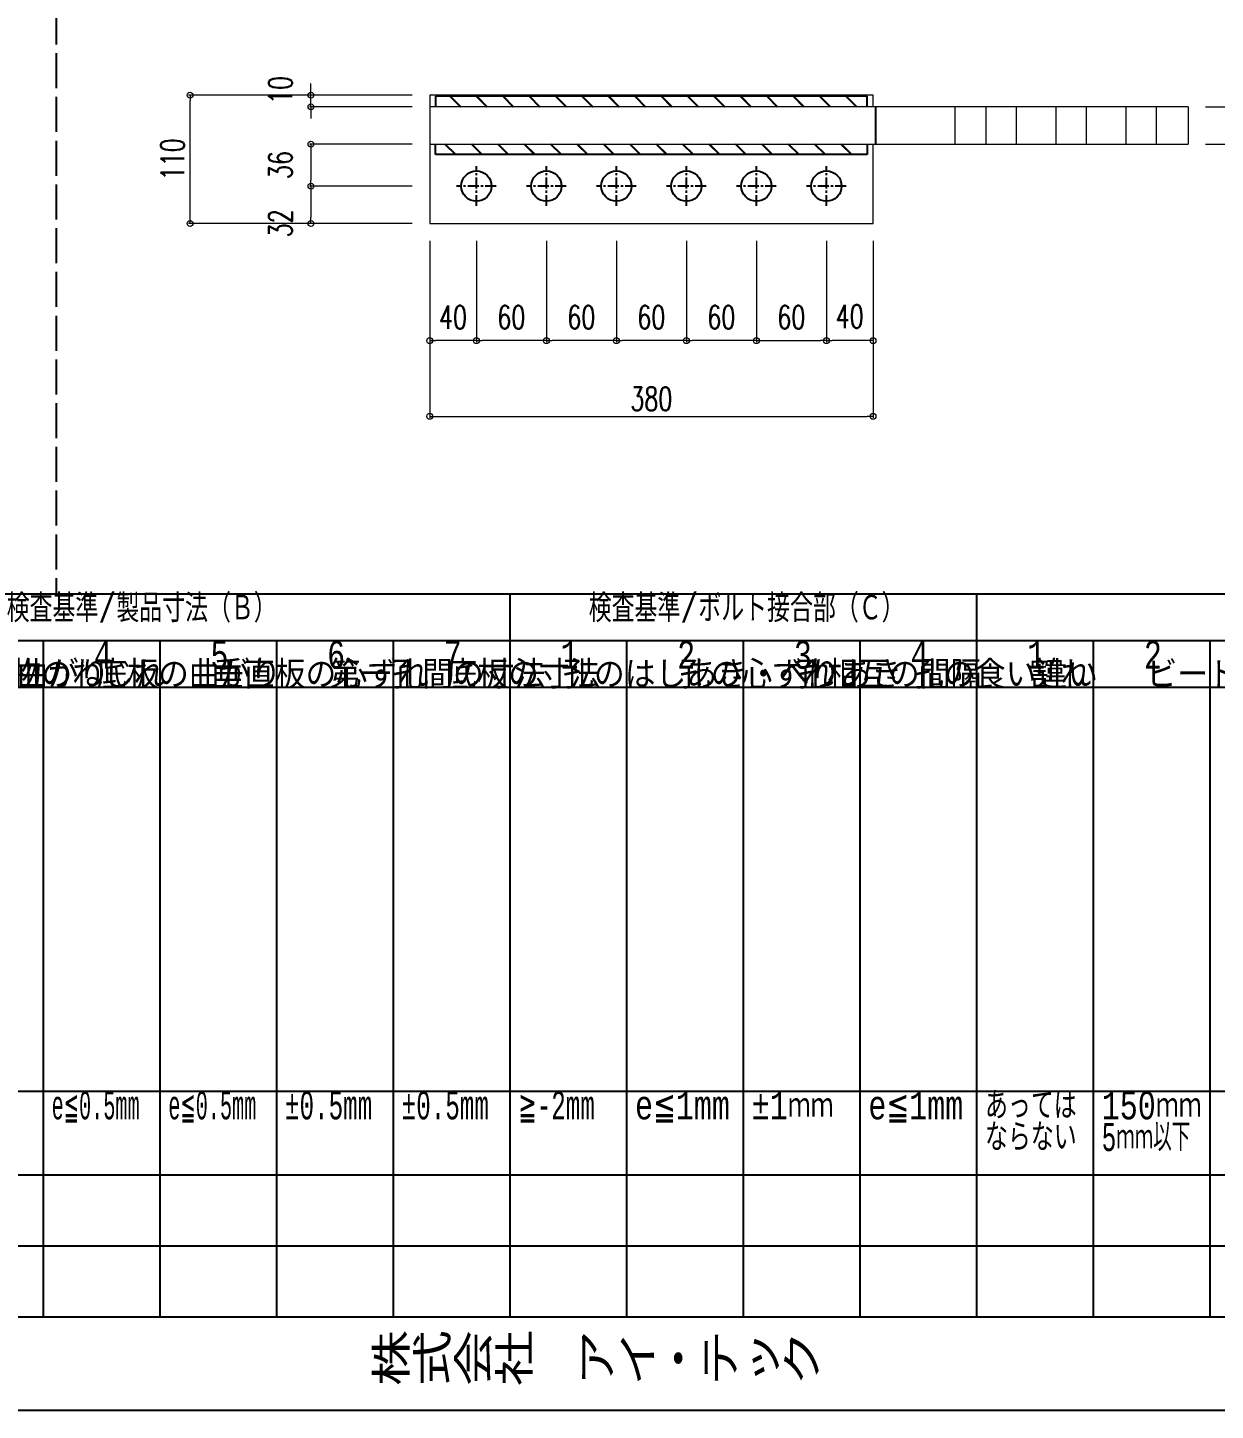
# Model space of a CAD drawing. Header units: millimetres. Extents: x -11384 to 29624, y 0 to 17788.
# Drawn here: x 12456 to 13474, y 0 to 1185 of the extents above; entities that cross this region are included whole.
import ezdxf
from ezdxf.enums import TextEntityAlignment as Align

# ---------------------------------------------------------------- set-up
doc = ezdxf.new("R2010")
doc.units = ezdxf.units.MM
doc.header["$LTSCALE"] = 5
for name, pattern in [('ACAD_ISO03W100', [30, 12, -18]), ('CENTER1', [10, 6.25, -1.25, 1.25, -1.25]), ('DASHED', [7.5, 6, -1.5])]:
    doc.linetypes.add(name, pattern=pattern)
doc.layers.get('0').update_dxf_attribs({"color": 255})
doc.layers.get('DEFPOINTS').update_dxf_attribs({"color": 255})
for name, color, linetype in [('LAYER6', 7, 'Continuous'), ('寸法', 4, 'Continuous'), ('文字', 7, 'Continuous'), ('溶接', 241, 'Continuous'), ('補助線', 7, 'ACAD_ISO03W100'), ('金物', 142, 'Continuous')]:
    doc.layers.add(name, color=color, linetype=linetype)
doc.styles.add('DLSTANDARD1', font='monotxt.shx', dxfattribs={"width": 0.6, "bigfont": 'extfont'})
doc.styles.add('KANJI', font='simplex.shx', dxfattribs={"width": 0.7, "bigfont": 'extfont2.shx'})
doc.styles.get("Standard").update_dxf_attribs({"font": 'simplex.shx', "width": 0.7, "height": 2.5, "bigfont": '@extfont2.shx'})
doc.styles.add('TATEGAKI', font='txt', dxfattribs={"bigfont": 'bigfont.shx'})
doc.dimstyles.new('一般寸法-小さめ', dxfattribs={"dimscale": 10, "dimtxt": 2, "dimasz": 0.5, "dimexe": 0.125, "dimexo": 1.5, "dimgap": 0.5, "dimtad": 1, "dimtxsty": 'KANJI', "dimblk": 'ORIGIN', "dimcen": 0, "dimclrd": 256, "dimclre": 256, "dimclrt": 256, "dimadec": 0, "dimazin": 0, "dimtfac": 1, "dimtmove": 2, "dimatfit": 2, "dimfxl": 0, "dimtolj": 2, "dimlwd": 5, "dimlwe": 5, "dimarcsym": 0})
pattern_1 = [(135, (10895.325, -1974.415), (-11.31371, -11.31371), []), (135, (10895.325, -1974.095), (-11.31371, -11.31371), [])]

# ---------------------------------------------------------------- blocks, each defined once
blk = doc.blocks.new('_Origin')
at = {"color": 0, "linetype": 'ByBlock', "lineweight": -2}
blk.add_line((0, 0), (-1, 0), dxfattribs=at)
blk.add_circle((0, 0), 0.5, dxfattribs=at)
blk = doc.blocks.new('*D1147')
at = {"layer": 'DEFPOINTS', "color": 0, "transparency": 16777216}
for p in [(13080.3, 1017.6), (13140.3, 1017.6), (13140.3, 917.1)]:
    blk.add_point(p, dxfattribs=at)
at = {"layer": '寸法', "lineweight": 5, "transparency": 16777216}
for p, q in [((13080.3, 1002.6), (13080.3, 915.9)), ((13140.3, 1002.6), (13140.3, 915.9)), ((13085.3, 917.1), (13135.3, 917.1))]:
    blk.add_line(p, q, dxfattribs=at)
at = {"layer": '寸法', "lineweight": 5, "transparency": 16777216, "xscale": 5, "yscale": 5, "zscale": 5, "rotation": 180}
blk.add_blockref('_Origin', (13080.3, 917.1), dxfattribs=at)
at = {"layer": '寸法', "lineweight": 5, "transparency": 16777216, "xscale": 5, "yscale": 5, "zscale": 5}
blk.add_blockref('_Origin', (13140.3, 917.1), dxfattribs=at)
at = {"layer": '寸法', "transparency": 16777216, "insert": (13110.3, 937.1), "char_height": 20, "attachment_point": 5, "style": 'KANJI'}
blk.add_mtext('\\A2;60', dxfattribs=at)
blk = doc.blocks.new('*D1148')
at = {"layer": 'DEFPOINTS', "color": 0, "transparency": 16777216}
for p in [(12840.3, 1017.6), (12900.3, 1017.6), (12840.3, 917.1)]:
    blk.add_point(p, dxfattribs=at)
at = {"layer": '寸法', "lineweight": 5, "transparency": 16777216}
for p, q in [((12840.3, 1002.6), (12840.3, 915.9)), ((12900.3, 1002.6), (12900.3, 915.9)), ((12895.3, 917.1), (12845.3, 917.1))]:
    blk.add_line(p, q, dxfattribs=at)
at = {"layer": '寸法', "lineweight": 5, "transparency": 16777216, "xscale": 5, "yscale": 5, "zscale": 5, "rotation": 180}
blk.add_blockref('_Origin', (12840.3, 917.1), dxfattribs=at)
at = {"layer": '寸法', "lineweight": 5, "transparency": 16777216, "xscale": 5, "yscale": 5, "zscale": 5}
blk.add_blockref('_Origin', (12900.3, 917.1), dxfattribs=at)
at = {"layer": '寸法', "transparency": 16777216, "insert": (12870.3, 937.1), "char_height": 20, "attachment_point": 5, "style": 'KANJI'}
blk.add_mtext('\\A2;60', dxfattribs=at)
blk = doc.blocks.new('*D1149')
at = {"layer": 'DEFPOINTS', "color": 0, "transparency": 16777216}
for p in [(12800.3, 1017.6), (13180.3, 1017.6), (13180.3, 852.2)]:
    blk.add_point(p, dxfattribs=at)
at = {"layer": '寸法', "lineweight": 5, "transparency": 16777216}
for p, q in [((12800.3, 1002.6), (12800.3, 851)), ((13180.3, 1002.6), (13180.3, 851)), ((12805.3, 852.2), (13175.3, 852.2))]:
    blk.add_line(p, q, dxfattribs=at)
at = {"layer": '寸法', "lineweight": 5, "transparency": 16777216, "xscale": 5, "yscale": 5, "zscale": 5, "rotation": 180}
blk.add_blockref('_Origin', (12800.3, 852.2), dxfattribs=at)
at = {"layer": '寸法', "lineweight": 5, "transparency": 16777216, "xscale": 5, "yscale": 5, "zscale": 5}
blk.add_blockref('_Origin', (13180.3, 852.2), dxfattribs=at)
at = {"layer": '寸法', "transparency": 16777216, "insert": (12990.3, 867.2), "char_height": 20, "attachment_point": 5, "style": 'KANJI'}
blk.add_mtext('\\A2;380', dxfattribs=at)
blk = doc.blocks.new('*D1150')
at = {"layer": 'DEFPOINTS', "color": 0, "transparency": 16777216}
for p in [(13020.3, 1017.6), (13080.3, 1017.6), (13020.3, 917.1)]:
    blk.add_point(p, dxfattribs=at)
at = {"layer": '寸法', "lineweight": 5, "transparency": 16777216}
for p, q in [((13020.3, 1002.6), (13020.3, 915.9)), ((13080.3, 1002.6), (13080.3, 915.9)), ((13075.3, 917.1), (13025.3, 917.1))]:
    blk.add_line(p, q, dxfattribs=at)
at = {"layer": '寸法', "lineweight": 5, "transparency": 16777216, "xscale": 5, "yscale": 5, "zscale": 5, "rotation": 180}
blk.add_blockref('_Origin', (13020.3, 917.1), dxfattribs=at)
at = {"layer": '寸法', "lineweight": 5, "transparency": 16777216, "xscale": 5, "yscale": 5, "zscale": 5}
blk.add_blockref('_Origin', (13080.3, 917.1), dxfattribs=at)
at = {"layer": '寸法', "transparency": 16777216, "insert": (13050.3, 937.1), "char_height": 20, "attachment_point": 5, "style": 'KANJI'}
blk.add_mtext('\\A2;60', dxfattribs=at)
blk = doc.blocks.new('*D1151')
at = {"layer": 'DEFPOINTS', "color": 0, "transparency": 16777216}
for p in [(12960.3, 1017.6), (13020.3, 1017.6), (12960.3, 917.1)]:
    blk.add_point(p, dxfattribs=at)
at = {"layer": '寸法', "lineweight": 5, "transparency": 16777216}
for p, q in [((12960.3, 1002.6), (12960.3, 915.9)), ((13020.3, 1002.6), (13020.3, 915.9)), ((13015.3, 917.1), (12965.3, 917.1))]:
    blk.add_line(p, q, dxfattribs=at)
at = {"layer": '寸法', "lineweight": 5, "transparency": 16777216, "xscale": 5, "yscale": 5, "zscale": 5, "rotation": 180}
blk.add_blockref('_Origin', (12960.3, 917.1), dxfattribs=at)
at = {"layer": '寸法', "lineweight": 5, "transparency": 16777216, "xscale": 5, "yscale": 5, "zscale": 5}
blk.add_blockref('_Origin', (13020.3, 917.1), dxfattribs=at)
at = {"layer": '寸法', "transparency": 16777216, "insert": (12990.3, 937.1), "char_height": 20, "attachment_point": 5, "style": 'KANJI'}
blk.add_mtext('\\A2;60', dxfattribs=at)
blk = doc.blocks.new('*D1152')
at = {"layer": 'DEFPOINTS', "color": 0, "transparency": 16777216}
for p in [(13450.3, 1117.6), (13616.4, 1117.6), (13450.3, 1085.6)]:
    blk.add_point(p, dxfattribs=at)
at = {"layer": '寸法', "lineweight": 5, "transparency": 16777216}
for p, q in [((13465.3, 1117.6), (13617.7, 1117.6)), ((13616.4, 1090.6), (13616.4, 1112.6)), ((13465.3, 1085.6), (13617.7, 1085.6))]:
    blk.add_line(p, q, dxfattribs=at)
at = {"layer": '寸法', "lineweight": 5, "transparency": 16777216, "xscale": 5, "yscale": 5, "zscale": 5}
for p, rotation in [((13616.4, 1117.6), 90), ((13616.4, 1085.6), 270)]:
    blk.add_blockref('_Origin', p, dxfattribs=dict(at, rotation=rotation))
at = {"layer": '寸法', "transparency": 16777216, "insert": (13591.4, 1056.8), "char_height": 20, "attachment_point": 5, "rotation": 90, "style": 'KANJI'}
blk.add_mtext('\\A2;32', dxfattribs=at)
blk = doc.blocks.new('*D1159')
at = {"layer": 'DEFPOINTS', "color": 0, "transparency": 16777216}
for p in [(12594.9, 1127.6), (12800.3, 1127.6), (12800.3, 1017.6)]:
    blk.add_point(p, dxfattribs=at)
at = {"layer": '寸法', "lineweight": 5, "transparency": 16777216}
for p, q in [((12785.3, 1127.6), (12593.6, 1127.6)), ((12594.9, 1022.6), (12594.9, 1122.6)), ((12785.3, 1017.6), (12593.6, 1017.6))]:
    blk.add_line(p, q, dxfattribs=at)
at = {"layer": '寸法', "lineweight": 5, "transparency": 16777216, "xscale": 5, "yscale": 5, "zscale": 5}
for p, rotation in [((12594.9, 1127.6), 90), ((12594.9, 1017.6), 270)]:
    blk.add_blockref('_Origin', p, dxfattribs=dict(at, rotation=rotation))
at = {"layer": '寸法', "transparency": 16777216, "insert": (12579.9, 1072.6), "char_height": 20, "attachment_point": 5, "rotation": 90, "style": 'KANJI'}
blk.add_mtext('\\A2;110', dxfattribs=at)
blk = doc.blocks.new('*D1153')
at = {"layer": 'DEFPOINTS', "color": 0, "transparency": 16777216}
for p in [(12698.5, 1127.6), (12800.3, 1127.6), (12800.3, 1117.6)]:
    blk.add_point(p, dxfattribs=at)
at = {"layer": '寸法', "lineweight": 5, "transparency": 16777216}
for p, q in [((12785.3, 1127.6), (12697.3, 1127.6)), ((12698.5, 1132.6), (12698.5, 1137.6)), ((12698.5, 1117.6), (12698.5, 1127.6)), ((12785.3, 1117.6), (12697.3, 1117.6)), ((12698.5, 1112.6), (12698.5, 1107.6))]:
    blk.add_line(p, q, dxfattribs=at)
at = {"layer": '寸法', "lineweight": 5, "transparency": 16777216, "xscale": 5, "yscale": 5, "zscale": 5}
for p, rotation in [((12698.5, 1127.6), 270), ((12698.5, 1117.6), 90)]:
    blk.add_blockref('_Origin', p, dxfattribs=dict(at, rotation=rotation))
at = {"layer": '寸法', "transparency": 16777216, "insert": (12672.3, 1132), "char_height": 20, "attachment_point": 5, "rotation": 90, "style": 'KANJI'}
blk.add_mtext('\\A2;10', dxfattribs=at)
blk = doc.blocks.new('*D1154')
at = {"layer": 'DEFPOINTS', "color": 0, "transparency": 16777216}
for p in [(12800.3, 1049.6), (12698.5, 1017.6), (12800.3, 1017.6)]:
    blk.add_point(p, dxfattribs=at)
at = {"layer": '寸法', "lineweight": 5, "transparency": 16777216}
for p, q in [((12785.3, 1049.6), (12697.3, 1049.6)), ((12698.5, 1044.6), (12698.5, 1022.6)), ((12785.3, 1017.6), (12697.3, 1017.6))]:
    blk.add_line(p, q, dxfattribs=at)
at = {"layer": '寸法', "lineweight": 5, "transparency": 16777216, "xscale": 5, "yscale": 5, "zscale": 5}
for p, rotation in [((12698.5, 1049.6), 90), ((12698.5, 1017.6), 270)]:
    blk.add_blockref('_Origin', p, dxfattribs=dict(at, rotation=rotation))
at = {"layer": '寸法', "transparency": 16777216, "insert": (12672.3, 1017.6), "char_height": 20, "attachment_point": 5, "rotation": 90, "style": 'KANJI'}
blk.add_mtext('\\A2;32', dxfattribs=at)
blk = doc.blocks.new('*D1155')
at = {"layer": 'DEFPOINTS', "color": 0, "transparency": 16777216}
for p in [(12900.3, 1017.6), (12960.3, 1017.6), (12900.3, 917.1)]:
    blk.add_point(p, dxfattribs=at)
at = {"layer": '寸法', "lineweight": 5, "transparency": 16777216}
for p, q in [((12900.3, 1002.6), (12900.3, 915.9)), ((12960.3, 1002.6), (12960.3, 915.9)), ((12955.3, 917.1), (12905.3, 917.1))]:
    blk.add_line(p, q, dxfattribs=at)
at = {"layer": '寸法', "lineweight": 5, "transparency": 16777216, "xscale": 5, "yscale": 5, "zscale": 5, "rotation": 180}
blk.add_blockref('_Origin', (12900.3, 917.1), dxfattribs=at)
at = {"layer": '寸法', "lineweight": 5, "transparency": 16777216, "xscale": 5, "yscale": 5, "zscale": 5}
blk.add_blockref('_Origin', (12960.3, 917.1), dxfattribs=at)
at = {"layer": '寸法', "transparency": 16777216, "insert": (12930.3, 937.1), "char_height": 20, "attachment_point": 5, "style": 'KANJI'}
blk.add_mtext('\\A2;60', dxfattribs=at)
blk = doc.blocks.new('*D1156')
at = {"layer": 'DEFPOINTS', "color": 0, "transparency": 16777216}
for p in [(12800.3, 1017.6), (12840.3, 1017.6), (12800.3, 917.1)]:
    blk.add_point(p, dxfattribs=at)
at = {"layer": '寸法', "lineweight": 5, "transparency": 16777216}
for p, q in [((12800.3, 1002.6), (12800.3, 915.9)), ((12840.3, 1002.6), (12840.3, 915.9)), ((12835.3, 917.1), (12805.3, 917.1))]:
    blk.add_line(p, q, dxfattribs=at)
at = {"layer": '寸法', "lineweight": 5, "transparency": 16777216, "xscale": 5, "yscale": 5, "zscale": 5, "rotation": 180}
blk.add_blockref('_Origin', (12800.3, 917.1), dxfattribs=at)
at = {"layer": '寸法', "lineweight": 5, "transparency": 16777216, "xscale": 5, "yscale": 5, "zscale": 5}
blk.add_blockref('_Origin', (12840.3, 917.1), dxfattribs=at)
at = {"layer": '寸法', "transparency": 16777216, "insert": (12820.3, 937.1), "char_height": 20, "attachment_point": 5, "style": 'KANJI'}
blk.add_mtext('\\A2;40', dxfattribs=at)
blk = doc.blocks.new('*D1157')
at = {"layer": 'DEFPOINTS', "color": 0, "transparency": 16777216}
for p in [(13140.3, 1017.6), (13180.3, 1017.6), (13140.3, 917.1)]:
    blk.add_point(p, dxfattribs=at)
at = {"layer": '寸法', "lineweight": 5, "transparency": 16777216}
for p, q in [((13140.3, 1002.6), (13140.3, 915.9)), ((13180.3, 1002.6), (13180.3, 915.9)), ((13175.3, 917.1), (13145.3, 917.1))]:
    blk.add_line(p, q, dxfattribs=at)
at = {"layer": '寸法', "lineweight": 5, "transparency": 16777216, "xscale": 5, "yscale": 5, "zscale": 5, "rotation": 180}
blk.add_blockref('_Origin', (13140.3, 917.1), dxfattribs=at)
at = {"layer": '寸法', "lineweight": 5, "transparency": 16777216, "xscale": 5, "yscale": 5, "zscale": 5}
blk.add_blockref('_Origin', (13180.3, 917.1), dxfattribs=at)
at = {"layer": '寸法', "transparency": 16777216, "insert": (13160.3, 937.9), "char_height": 20, "attachment_point": 5, "style": 'KANJI'}
blk.add_mtext('\\A2;40', dxfattribs=at)
blk = doc.blocks.new('*D1158')
at = {"layer": 'DEFPOINTS', "color": 0, "transparency": 16777216}
for p in [(12800.3, 1085.6), (12698.5, 1049.6), (12800.3, 1049.6)]:
    blk.add_point(p, dxfattribs=at)
at = {"layer": '寸法', "lineweight": 5, "transparency": 16777216}
for p, q in [((12785.3, 1085.6), (12697.3, 1085.6)), ((12698.5, 1080.6), (12698.5, 1054.6)), ((12785.3, 1049.6), (12697.3, 1049.6))]:
    blk.add_line(p, q, dxfattribs=at)
at = {"layer": '寸法', "lineweight": 5, "transparency": 16777216, "xscale": 5, "yscale": 5, "zscale": 5}
for p, rotation in [((12698.5, 1085.6), 90), ((12698.5, 1049.6), 270)]:
    blk.add_blockref('_Origin', p, dxfattribs=dict(at, rotation=rotation))
at = {"layer": '寸法', "transparency": 16777216, "insert": (12672.3, 1067.6), "char_height": 20, "attachment_point": 5, "rotation": 90, "style": 'KANJI'}
blk.add_mtext('\\A2;36', dxfattribs=at)

msp = doc.modelspace()

# ---------------------------------------------------------------- hatches: boundary and pattern name
at = {"layer": '溶接', "ltscale": 6}
h = msp.add_hatch(dxfattribs=at)
h.set_pattern_fill('JIS_LC_20', color=256, scale=0.8, angle=90)
h.set_pattern_definition(pattern_1)
h.paths.add_polyline_path([(12983.325, 1117.585), (12805.325, 1117.585), (12805.325, 1126.585), (12983.325, 1126.585)])
h.paths.add_polyline_path([(13166.325, 1117.585), (12983.325, 1117.585), (12983.325, 1126.585), (13166.325, 1126.585)])
h.paths.add_polyline_path([(13175.325, 1117.585), (13166.325, 1117.585), (13166.325, 1126.585), (13175.325, 1126.585)])
h = msp.add_hatch(dxfattribs=at)
h.set_pattern_fill('JIS_LC_20', color=256, scale=0.8, angle=90)
h.set_pattern_definition(pattern_1)
h.paths.add_polyline_path([(12983.325, 1085.585), (12805.325, 1085.585), (12805.325, 1076.585), (12983.325, 1076.585)])
h.paths.add_polyline_path([(13166.325, 1085.585), (12983.325, 1085.585), (12983.325, 1076.585), (13166.325, 1076.585)])
h.paths.add_polyline_path([(13175.325, 1085.585), (13166.325, 1085.585), (13166.325, 1076.585), (13175.325, 1076.585)])

# ---------------------------------------------------------------- linework, layer by layer
at = {"linetype": 'DASHED', "lineweight": -3}
msp.add_line((12480.082, 2176), (12480.082, 700), dxfattribs=at)
at = {"linetype": 'Continuous', "lineweight": -3}
for p, q in [((11269.183, 700), (14473.183, 700)), ((11269.183, 660), (14473.183, 660)), ((11269.183, 620), (14169.183, 620)), ((11269.183, 273.709), (14169.183, 273.709)), ((11269.183, 201.936), (14169.183, 201.936)), ((11269.183, 140.968), (14169.183, 140.968))]:
    msp.add_line(p, q, dxfattribs=at)
for points in [[(11189.183, 2376), (14553.183, 2376), (14553.183, 0), (11189.183, 0)], [(11269.183, 2296), (14473.183, 2296), (14473.183, 80), (11269.183, 80)]]:
    msp.add_lwpolyline(points, close=True, dxfattribs=at)
at = {"layer": '寸法', "linetype": 'CENTER1', "ltscale": 0.3}
for p, q in [((12840.325, 1032.585), (12840.325, 1066.585)), ((12900.325, 1032.585), (12900.325, 1066.585)), ((12960.325, 1032.585), (12960.325, 1066.585)), ((13020.325, 1032.585), (13020.325, 1066.585)), ((13080.325, 1032.585), (13080.325, 1066.585)), ((13140.325, 1032.585), (13140.325, 1066.585)), ((12857.325, 1049.585), (12823.325, 1049.585)), ((12917.325, 1049.585), (12883.325, 1049.585)), ((12977.325, 1049.585), (12943.325, 1049.585)), ((13037.325, 1049.585), (13003.325, 1049.585)), ((13097.325, 1049.585), (13063.325, 1049.585)), ((13157.325, 1049.585), (13123.325, 1049.585))]:
    msp.add_line(p, q, dxfattribs=at)
at = {"layer": '寸法', "linetype": 'Continuous'}
for p, q in [((12869.183, 80), (12869.183, 700)), ((13269.183, 80), (13269.183, 700)), ((12469.183, 80), (12469.183, 660)), ((12569.183, 80), (12569.183, 660)), ((12669.183, 80), (12669.183, 660)), ((12769.183, 80), (12769.183, 660)), ((12969.183, 80), (12969.183, 660)), ((13069.183, 80), (13069.183, 660)), ((13169.183, 80), (13169.183, 660)), ((13369.183, 80), (13369.183, 660)), ((13469.183, 80), (13469.183, 660))]:
    msp.add_line(p, q, dxfattribs=at)
at = {"layer": '溶接'}
for p, q in [((13175.325, 1126.585), (12805.325, 1126.585)), ((13175.325, 1117.585), (13175.325, 1126.585)), ((13175.325, 1085.585), (13175.325, 1076.585)), ((13175.325, 1076.585), (12805.325, 1076.585))]:
    msp.add_line(p, q, dxfattribs=at)
at = {"layer": '溶接', "linetype": 'Continuous'}
for p, q in [((12805.325, 1126.585), (12805.325, 1117.585)), ((12805.325, 1076.585), (12805.325, 1085.585))]:
    msp.add_line(p, q, dxfattribs=at)
at = {"layer": '補助線', "lineweight": 18}
for p, q in [((13277.325, 1085.585), (13277.325, 1117.585)), ((13303.325, 1085.585), (13303.325, 1117.585)), ((13337.325, 1085.585), (13337.325, 1117.585)), ((13363.325, 1085.585), (13363.325, 1117.585)), ((13397.325, 1085.585), (13397.325, 1117.585)), ((13423.325, 1085.585), (13423.325, 1117.585))]:
    msp.add_line(p, q, dxfattribs=at)
at = {"layer": '金物', "lineweight": 18}
for p, q in [((12800.325, 1127.585), (12800.325, 1017.585)), ((13180.325, 1127.585), (12800.325, 1127.585)), ((13180.325, 1117.585), (13180.325, 1127.585)), ((13450.325, 1117.585), (12800.325, 1117.585)), ((13250.325, 1117.585), (13250.325, 1085.585)), ((13450.325, 1117.585), (13450.325, 1085.585)), ((12800.325, 1085.585), (13450.325, 1085.585)), ((13180.325, 1017.585), (13180.325, 1085.585)), ((12800.325, 1017.585), (13180.325, 1017.585))]:
    msp.add_line(p, q, dxfattribs=at)
at = {"layer": '金物', "ltscale": 2}
msp.add_line((13182.325, 1117.585), (13182.325, 1085.585), dxfattribs=at)
at = {"layer": '金物', "ltscale": 2.5}
for centre in [(12840.325, 1049.585), (12900.325, 1049.585), (12960.325, 1049.585), (13020.325, 1049.585), (13080.325, 1049.585), (13140.325, 1049.585)]:
    msp.add_circle(centre, 13, dxfattribs=at)

# ---------------------------------------------------------------- texts
at = {"layer": 'LAYER6', "color": 0, "linetype": 'Continuous', "lineweight": -3, "width": 0.8}
msp.add_text('株式会社\u3000アイ・テック', height=40, dxfattribs=at).set_placement((12749.275, 22.755))
at = {"layer": '文字', "color": 0, "linetype": 'Continuous', "ltscale": 6, "style": 'DLSTANDARD1'}
for s, width, p in [('検査基準/製品寸法（Ｂ）', 0.74375, (12437.745, 668.574)), ('検査基準/ボルト接合部（Ｃ）', 0.74375, (12936.573, 668.574)), ('4', 0.74375, (12512.39, 628.574)), ('5', 0.74375, (12612.39, 628.574)), ('6', 0.74375, (12712.39, 628.574)), ('7', 0.74375, (12812.39, 628.574)), ('1', 0.74375, (12912.39, 628.574)), ('2', 0.74375, (13012.39, 628.574)), ('3', 0.74375, (13112.39, 628.574)), ('4', 0.74375, (13212.39, 628.574)), ('1', 0.74375, (13312.39, 628.574)), ('2', 0.74375, (13412.39, 628.574)), ('e≦0.5mm', 0.5, (12476.277, 242.284)), ('e≦0.5mm', 0.5, (12576.277, 242.284)), ('±0.5mm', 0.6, (12676.277, 242.284)), ('±0.5mm', 0.6, (12776.277, 242.284)), ('≧-2mm', 0.6, (12876.277, 242.284)), ('e≦1mm', 0.74375, (12976.277, 242.284)), ('±1ｍｍ', 0.74375, (13076.277, 242.284)), ('e≦1mm', 0.74375, (13176.277, 242.284)), ('あっては', 0.74375, (13276.277, 242.284)), ('150ｍｍ', 0.74375, (13376.277, 242.284)), ('ならない', 0.74375, (13276.277, 215.08)), ('5ｍｍ以下', 0.6, (13376.277, 215.08))]:
    msp.add_text(s, height=24, dxfattribs=dict(at, width=width)).set_placement(p, align=Align.BOTTOM_LEFT)
at = {"layer": '文字', "color": 0, "linetype": 'Continuous', "ltscale": 6, "style": 'TATEGAKI'}
for s, p in [('垂直板平面曲がり', (12314.659, 611.673)), ('金物のねじれ', (12414.659, 611.673)), ('底板の曲がり', (12514.659, 611.673)), ('垂直板の心ずれ', (12614.659, 611.673)), ('第一孔間の寸法', (12714.659, 611.673)), ('底板の寸法', (12814.659, 611.673)), ('孔のはしあき・へりあき', (12914.659, 611.673)), ('孔の心ずれ', (13014.659, 611.673)), ('孔相互の間隔', (13114.659, 611.673)), ('孔の食い違い', (13214.659, 611.673)), ('割れ', (13314.659, 611.673)), ('ビード表面の不整', (13414.659, 611.673))]:
    msp.add_text(s, height=24, dxfattribs=at).set_placement(p, align=Align.BOTTOM_LEFT)

# ---------------------------------------------------------------- dimensions: what is measured, and where the dimension line sits
at = {"layer": '寸法'}
for base, p1, p2, angle, picture, middle in [((12698.517, 1127.585), (12800.325, 1117.585), (12800.325, 1127.585), 270, '*D1153', (12672.267, 1132.042)), ((13616.445, 1117.585), (13450.325, 1085.585), (13450.325, 1117.585), 270, '*D1152', (13591.445, 1056.76)), ((12698.517, 1049.585), (12800.325, 1085.585), (12800.325, 1049.585), 90, '*D1158', (12672.267, 1067.585)), ((12698.517, 1017.585), (12800.325, 1049.585), (12800.325, 1017.585), 90, '*D1154', (12672.267, 1017.585))]:
    dim = msp.add_linear_dim(base=base, p1=p1, p2=p2, angle=angle, dimstyle='一般寸法-小さめ', dxfattribs=at)
    dim.commit()
    dim.dimension.update_dxf_attribs({"geometry": picture, "text_midpoint": middle, "dimtype": 160})
dim = msp.add_linear_dim(base=(12594.898, 1127.585), p1=(12800.325, 1017.585), p2=(12800.325, 1127.585), angle=270, dimstyle='一般寸法-小さめ', dxfattribs=at)
dim.commit()
dim.dimension.update_dxf_attribs({"geometry": '*D1159', "text_midpoint": (12579.898, 1072.585)})
dim = msp.add_linear_dim(base=(13180.325, 852.228), p1=(12800.325, 1017.585), p2=(13180.325, 1017.585), dimstyle='一般寸法-小さめ', dxfattribs=at)
dim.commit()
dim.dimension.update_dxf_attribs({"geometry": '*D1149', "text_midpoint": (12990.325, 867.228)})
for base, p1, p2, picture, middle in [((12800.325, 917.105), (12840.325, 1017.585), (12800.325, 1017.585), '*D1156', (12820.325, 937.105)), ((12840.325, 917.105), (12900.325, 1017.585), (12840.325, 1017.585), '*D1148', (12870.325, 937.105)), ((12900.325, 917.105), (12960.325, 1017.585), (12900.325, 1017.585), '*D1155', (12930.325, 937.105)), ((12960.325, 917.105), (13020.325, 1017.585), (12960.325, 1017.585), '*D1151', (12990.325, 937.105)), ((13020.325, 917.105), (13080.325, 1017.585), (13020.325, 1017.585), '*D1150', (13050.325, 937.105)), ((13140.325, 917.105), (13080.325, 1017.585), (13140.325, 1017.585), '*D1147', (13110.325, 937.105)), ((13140.325, 917.105), (13180.325, 1017.585), (13140.325, 1017.585), '*D1157', (13160.325, 937.867))]:
    dim = msp.add_linear_dim(base=base, p1=p1, p2=p2, dimstyle='一般寸法-小さめ', dxfattribs=at)
    dim.commit()
    dim.dimension.update_dxf_attribs({"geometry": picture, "text_midpoint": middle, "dimtype": 160})

doc.saveas('drawing.dxf')
